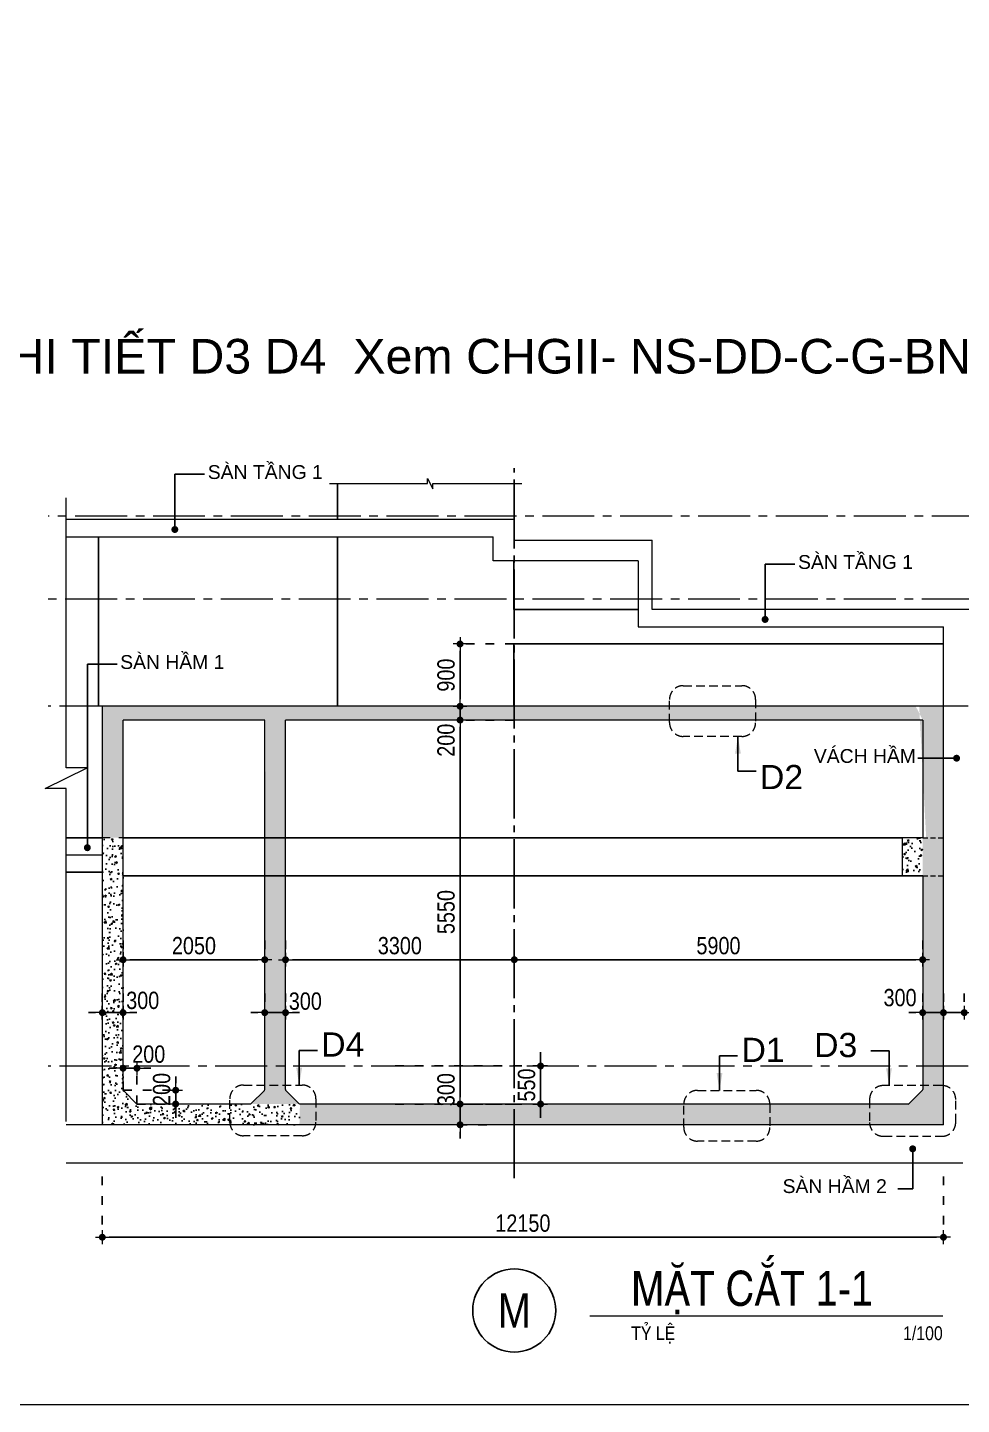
# Model space of a CAD drawing. Header units: millimetres. Extents: x -3021235 to -2791292, y 574414 to 656108.
# Drawn here: x -2904842 to -2891349, y 583608 to 603510 of the extents above; entities that cross this region are included whole.
import ezdxf
from ezdxf.enums import TextEntityAlignment as Align
from ezdxf.xclip import XClip

# ---------------------------------------------------------------- set-up
doc = ezdxf.new("R2010")
doc.units = ezdxf.units.MM
doc.header["$LTSCALE"] = 100
doc.header["$MEASUREMENT"] = 0
for name, pattern in [('A14-Chi Tiet Be Nuoc SH+PCCC$0$Grid Line 200$0$Center101', [13, 10, -1, 1, -1]), ('CENTER2', [1.125, 0.75, -0.125, 0.125, -0.125]), ('Grid level_tw b$0$Center101', [13, 10, -1, 1, -1]), ('HIDDEN', [0.375, 0.25, -0.125]), ('HIDDEN5', [2.8375, 1.25, -1.5875])]:
    doc.linetypes.add(name, pattern=pattern)
doc.layers.get('0').update_dxf_attribs({"lineweight": 9})
doc.layers.get('Defpoints').update_dxf_attribs({"color": 254, "lineweight": 0})
for name, color, linetype, lineweight in [("'S_General_Dim_1", 1, 'Continuous', 18), ('CENTER', 8, 'CENTER2', 5), ('Ghi chu ban ve', 3, 'Continuous', 20), ('S_Concrete_Cont_2 Normal', 2, 'Continuous', 13), ('S_Concrete_Hatch_252', 252, 'Continuous', 25)]:
    doc.layers.add(name, color=color, linetype=linetype, lineweight=lineweight)
for name, color, linetype in [('A14-Chi Tiet Be Nuoc SH+PCCC$0$Cement plaster - Vua xi mang', 252, 'Continuous'), ('A14-Chi Tiet Be Nuoc SH+PCCC$0$CHI TIET RAMP DOC$0$Title Line', 24, 'Continuous'), ('A14-Chi Tiet Be Nuoc SH+PCCC$0$CHI TIET RAMP DOC$0$Title Text', 1, 'Continuous'), ('A14-Chi Tiet Be Nuoc SH+PCCC$0$Grid Line 200$0$Grid Line', 251, 'A14-Chi Tiet Be Nuoc SH+PCCC$0$Grid Line 200$0$Center101'), ('A14-Chi Tiet Be Nuoc SH+PCCC$0$Level', 94, 'Continuous'), ('DBao', 102, 'Continuous'), ('DGiong', 7, 'Continuous'), ('Dim 100', 14, 'Continuous'), ('Grid level_tw b$0$Basement Grid Line', 250, 'Grid level_tw b$0$Center101'), ('KTH', 7, 'Continuous'), ('Ky hieu Truc', 1, 'Continuous')]:
    doc.layers.add(name, color=color, linetype=linetype)
doc.styles.add('A14-Chi Tiet Be Nuoc SH+PCCC$0$CHI TIET RAMP DOC$0$VNI-HelveC', font='VHELVCN_0.TTF')
doc.styles.add('A14-Chi Tiet Be Nuoc SH+PCCC$0$CHI TIET RAMP DOC$0$VNI-HelveCB', font='VHELVCB_0.TTF')
doc.styles.add('ARIAL', font='ARIALN.TTF')
doc.styles.add('CHU GHI CHU', font='arial.ttf', dxfattribs={"height": 200})
doc.styles.add('Grid Line 200$0$VNI-HelveCB', font='VHELVCB_0.TTF')
doc.dimstyles.new('RHE_100', dxfattribs={"dimscale": 100, "dimtxt": 2.5, "dimasz": 1, "dimexe": 0, "dimexo": 0, "dimgap": 0.75, "dimtad": 1, "dimdec": 0, "dimrnd": 10, "dimzin": 9, "dimdsep": 46, "dimtxsty": 'ARIAL', "dimblk1": 'DIMDOT', "dimblk2": 'DIMDOT', "dimsah": 1, "dimcen": 2, "dimdle": 3, "dimclre": 8, "dimclrt": 2, "dimadec": 0, "dimazin": 0, "dimtfac": 1, "dimtdec": 0, "dimtix": 1, "dimtmove": 2, "dimatfit": 3, "dimldrblk": 'DIMPIJL', "dimfxl": 1, "dimtvp": 1.8, "dimtolj": 1, "dimtzin": 0, "dimarcsym": 0})
pattern_1 = [(50, (44567.98, 7317.07), (236.69586, -20.708205), [24.75, -272.25]), (355, (44567.98, 7317.07), (-45.78794, 248.223404), [19.8, -217.8]), (100.4514445, (44587.7, 7315.34), (190.90792, 227.515197), [21.034263, -231.376897]), (46.1842, (44567.98, 7383.07), (352.18964, -54.621363), [37.125, -408.375]), (96.635635, (44597.33, 7378.5), (308.438442, 321.45914), [31.551413, -347.06554]), (351.184164, (44567.98, 7383.07), (308.43844, 321.45914), [29.7, -326.7]), (21, (44600.98, 7366.57), (196.979327, -132.864234), [24.75, -272.25]), (326, (44600.98, 7366.57), (80.29406, 239.299515), [19.8, -217.8]), (71.451445, (44617.4, 7355.5), (277.273384, 106.43528), [21.034263, -231.376897]), (37.5, (44567.98, 7317.07), (4.0127523, 109.8549718), [0, -215.16, 0, -221.1, 0, -218.625]), (7.5, (44567.98, 7317.07), (86.8129474, 130.155865), [0, -126.06, 0, -210.21, 0, -83.325]), (327.5, (44494.39, 7317.07), (176.161404, -7.4431077), [0, -82.5, 0, -257.4, 0, -341.55]), (317.5, (44461.39, 7317.07), (192.451436, 33.034644), [0, -107.25, 0, -170.94, 0, -242.55])]

# ---------------------------------------------------------------- blocks, each defined once
blk = doc.blocks.new('DIMDOT')
for p, q in [((1, 0), (-1, 0)), ((0, -1), (0, 1))]:
    blk.add_line(p, q)
at = {"const_width": 0.5}
blk.add_lwpolyline([(-0.25, 0, 1), (0.25, 0, 1)], format="xyb", close=True, dxfattribs=at)
blk = doc.blocks.new('*D173')
at = {"layer": "'S_General_Dim_1", "color": 8, "linetype": 'HIDDEN5', "lineweight": -2, "transparency": 16777216}
for p, q in [((-2903762, 589550), (-2903762, 589271)), ((-2903462, 589550), (-2903462, 589271))]:
    blk.add_line(p, q, dxfattribs=at)
at = {"layer": "'S_General_Dim_1", "color": 0, "lineweight": -2, "transparency": 16777216}
for p, q in [((-2903862, 589271), (-2903962, 589271)), ((-2903762, 589271), (-2903462, 589271)), ((-2903362, 589271), (-2903262, 589271))]:
    blk.add_line(p, q, dxfattribs=at)
at = {"layer": 'Defpoints', "color": 0, "transparency": 16777216}
for p in [(-2903762, 589550), (-2903462, 589550), (-2903462, 589271)]:
    blk.add_point(p, dxfattribs=at)
at = {"layer": "'S_General_Dim_1", "color": 0, "lineweight": -2, "transparency": 16777216, "xscale": 100, "yscale": 100, "zscale": 100}
blk.add_blockref('DIMDOT', (-2903762, 589271), dxfattribs=at)
at = {"layer": "'S_General_Dim_1", "color": 0, "lineweight": -2, "transparency": 16777216, "xscale": 100, "yscale": 100, "zscale": 100, "rotation": 180}
blk.add_blockref('DIMDOT', (-2903462, 589271), dxfattribs=at)
at = {"layer": "'S_General_Dim_1", "color": 2, "transparency": 16777216, "insert": (-2903178, 589447), "char_height": 250, "attachment_point": 5, "style": 'ARIAL'}
blk.add_mtext('\\A1;300', dxfattribs=at)
blk = doc.blocks.new('DIMPIJL')
at = {"linetype": 'ByBlock'}
blk.add_solid([(-2.5, 0.42), (-2.5, -0.42), (0, 0)], dxfattribs=at)
blk = doc.blocks.new('*D174')
at = {"layer": "'S_General_Dim_1", "color": 8, "linetype": 'HIDDEN5', "lineweight": -2, "transparency": 16777216}
for p, q in [((-2903762, 586903), (-2903762, 586025)), ((-2891609, 586903), (-2891609, 586025))]:
    blk.add_line(p, q, dxfattribs=at)
at = {"layer": "'S_General_Dim_1", "color": 0, "lineweight": -2, "transparency": 16777216}
blk.add_line((-2903662, 586025), (-2891709, 586025), dxfattribs=at)
at = {"layer": 'Defpoints', "color": 0, "transparency": 16777216}
for p in [(-2903762, 586903), (-2891609, 586903), (-2891609, 586025)]:
    blk.add_point(p, dxfattribs=at)
at = {"layer": "'S_General_Dim_1", "color": 0, "lineweight": -2, "transparency": 16777216, "xscale": 100, "yscale": 100, "zscale": 100, "rotation": 180}
blk.add_blockref('DIMDOT', (-2903762, 586025), dxfattribs=at)
at = {"layer": "'S_General_Dim_1", "color": 0, "lineweight": -2, "transparency": 16777216, "xscale": 100, "yscale": 100, "zscale": 100}
blk.add_blockref('DIMDOT', (-2891609, 586025), dxfattribs=at)
at = {"layer": "'S_General_Dim_1", "color": 2, "transparency": 16777216, "insert": (-2897686, 586227), "char_height": 250, "attachment_point": 5, "style": 'ARIAL'}
blk.add_mtext('\\A1;12150', dxfattribs=at)
blk = doc.blocks.new('*D179')
at = {"layer": "'S_General_Dim_1", "color": 8, "linetype": 'HIDDEN5', "lineweight": -2, "transparency": 16777216}
for p, q in [((-2891909, 589550), (-2891909, 589271)), ((-2891609, 589550), (-2891609, 589271))]:
    blk.add_line(p, q, dxfattribs=at)
at = {"layer": "'S_General_Dim_1", "color": 0, "lineweight": -2, "transparency": 16777216}
for p, q in [((-2892009, 589271), (-2892109, 589271)), ((-2891909, 589271), (-2891609, 589271)), ((-2891509, 589271), (-2891409, 589271))]:
    blk.add_line(p, q, dxfattribs=at)
at = {"layer": 'Defpoints', "color": 0, "transparency": 16777216}
for p in [(-2891909, 589550), (-2891609, 589550), (-2891609, 589271)]:
    blk.add_point(p, dxfattribs=at)
at = {"layer": "'S_General_Dim_1", "color": 0, "lineweight": -2, "transparency": 16777216, "xscale": 100, "yscale": 100, "zscale": 100}
blk.add_blockref('DIMDOT', (-2891909, 589271), dxfattribs=at)
at = {"layer": "'S_General_Dim_1", "color": 0, "lineweight": -2, "transparency": 16777216, "xscale": 100, "yscale": 100, "zscale": 100, "rotation": 180}
blk.add_blockref('DIMDOT', (-2891609, 589271), dxfattribs=at)
at = {"layer": "'S_General_Dim_1", "color": 2, "transparency": 16777216, "insert": (-2892236, 589487), "char_height": 250, "attachment_point": 5, "style": 'ARIAL'}
blk.add_mtext('\\A1;300', dxfattribs=at)
blk = doc.blocks.new('*D180')
at = {"layer": "'S_General_Dim_1", "color": 8, "linetype": 'HIDDEN5', "lineweight": -2, "transparency": 16777216}
for p, q in [((-2891609, 589550), (-2891609, 589271)), ((-2891309, 589550), (-2891309, 589271))]:
    blk.add_line(p, q, dxfattribs=at)
at = {"layer": "'S_General_Dim_1", "color": 0, "lineweight": -2, "transparency": 16777216}
for p, q in [((-2891709, 589271), (-2891809, 589271)), ((-2891609, 589271), (-2891309, 589271)), ((-2891209, 589271), (-2891109, 589271))]:
    blk.add_line(p, q, dxfattribs=at)
at = {"layer": 'Defpoints', "color": 0, "transparency": 16777216}
for p in [(-2891609, 589550), (-2891309, 589550), (-2891309, 589271)]:
    blk.add_point(p, dxfattribs=at)
at = {"layer": "'S_General_Dim_1", "color": 0, "lineweight": -2, "transparency": 16777216, "xscale": 100, "yscale": 100, "zscale": 100}
blk.add_blockref('DIMDOT', (-2891609, 589271), dxfattribs=at)
at = {"layer": "'S_General_Dim_1", "color": 0, "lineweight": -2, "transparency": 16777216, "xscale": 100, "yscale": 100, "zscale": 100, "rotation": 180}
blk.add_blockref('DIMDOT', (-2891309, 589271), dxfattribs=at)
at = {"layer": "'S_General_Dim_1", "color": 2, "transparency": 16777216, "insert": (-2890957, 589493), "char_height": 250, "attachment_point": 5, "style": 'ARIAL'}
blk.add_mtext('\\A1;300', dxfattribs=at)
blk = doc.blocks.new('*D181')
at = {"layer": "'S_General_Dim_1", "color": 0, "lineweight": -2, "transparency": 16777216}
for p, q in [((-2903562, 588468), (-2903662, 588468)), ((-2903262, 588468), (-2903462, 588468)), ((-2903162, 588468), (-2903062, 588468))]:
    blk.add_line(p, q, dxfattribs=at)
at = {"layer": "'S_General_Dim_1", "color": 8, "linetype": 'HIDDEN5', "lineweight": -2, "transparency": 16777216}
for p, q in [((-2903462, 588150), (-2903462, 588468)), ((-2903262, 587950), (-2903262, 588468))]:
    blk.add_line(p, q, dxfattribs=at)
at = {"layer": 'Defpoints', "color": 0, "transparency": 16777216}
for p in [(-2903462, 588468), (-2903462, 588150), (-2903262, 587950)]:
    blk.add_point(p, dxfattribs=at)
at = {"layer": "'S_General_Dim_1", "color": 0, "lineweight": -2, "transparency": 16777216, "xscale": 100, "yscale": 100, "zscale": 100}
blk.add_blockref('DIMDOT', (-2903462, 588468), dxfattribs=at)
at = {"layer": "'S_General_Dim_1", "color": 0, "lineweight": -2, "transparency": 16777216, "xscale": 100, "yscale": 100, "zscale": 100, "rotation": 180}
blk.add_blockref('DIMDOT', (-2903262, 588468), dxfattribs=at)
at = {"layer": "'S_General_Dim_1", "color": 2, "transparency": 16777216, "insert": (-2903091, 588670), "char_height": 250, "attachment_point": 5, "style": 'ARIAL'}
blk.add_mtext('\\A1;200', dxfattribs=at)
blk = doc.blocks.new('*D182')
at = {"layer": "'S_General_Dim_1", "color": 8, "linetype": 'HIDDEN5', "lineweight": -2, "transparency": 16777216}
for p, q in [((-2903462, 590314), (-2903462, 590036)), ((-2901415, 590314), (-2901415, 590036))]:
    blk.add_line(p, q, dxfattribs=at)
at = {"layer": "'S_General_Dim_1", "color": 0, "lineweight": -2, "transparency": 16777216}
blk.add_line((-2903362, 590036), (-2901515, 590036), dxfattribs=at)
at = {"layer": 'Defpoints', "color": 0, "transparency": 16777216}
for p in [(-2903462, 590314), (-2901415, 590314), (-2901415, 590036)]:
    blk.add_point(p, dxfattribs=at)
at = {"layer": "'S_General_Dim_1", "color": 0, "lineweight": -2, "transparency": 16777216, "xscale": 100, "yscale": 100, "zscale": 100, "rotation": 180}
blk.add_blockref('DIMDOT', (-2903462, 590036), dxfattribs=at)
at = {"layer": "'S_General_Dim_1", "color": 0, "lineweight": -2, "transparency": 16777216, "xscale": 100, "yscale": 100, "zscale": 100}
blk.add_blockref('DIMDOT', (-2901415, 590036), dxfattribs=at)
at = {"layer": "'S_General_Dim_1", "color": 2, "transparency": 16777216, "insert": (-2902438, 590238), "char_height": 250, "attachment_point": 5, "style": 'ARIAL'}
blk.add_mtext('\\A1;2050', dxfattribs=at)
blk = doc.blocks.new('*D183')
at = {"layer": "'S_General_Dim_1", "color": 8, "linetype": 'HIDDEN5', "lineweight": -2, "transparency": 16777216}
for p, q in [((-2897810, 590314), (-2897810, 590036)), ((-2891909, 590314), (-2891909, 590036))]:
    blk.add_line(p, q, dxfattribs=at)
at = {"layer": "'S_General_Dim_1", "color": 0, "lineweight": -2, "transparency": 16777216}
blk.add_line((-2897710, 590036), (-2892009, 590036), dxfattribs=at)
at = {"layer": 'Defpoints', "color": 0, "transparency": 16777216}
for p in [(-2897810, 590314), (-2891909, 590314), (-2891909, 590036)]:
    blk.add_point(p, dxfattribs=at)
at = {"layer": "'S_General_Dim_1", "color": 0, "lineweight": -2, "transparency": 16777216, "xscale": 100, "yscale": 100, "zscale": 100, "rotation": 180}
blk.add_blockref('DIMDOT', (-2897810, 590036), dxfattribs=at)
at = {"layer": "'S_General_Dim_1", "color": 0, "lineweight": -2, "transparency": 16777216, "xscale": 100, "yscale": 100, "zscale": 100}
blk.add_blockref('DIMDOT', (-2891909, 590036), dxfattribs=at)
at = {"layer": "'S_General_Dim_1", "color": 2, "transparency": 16777216, "insert": (-2894860, 590238), "char_height": 250, "attachment_point": 5, "style": 'ARIAL'}
blk.add_mtext('\\A1;5900', dxfattribs=at)
blk = doc.blocks.new('*D184')
at = {"layer": "'S_General_Dim_1", "color": 0, "lineweight": -2, "transparency": 16777216}
for p, q in [((-2902702, 588250), (-2902702, 588350)), ((-2902702, 588150), (-2902702, 587950)), ((-2902702, 587850), (-2902702, 587750))]:
    blk.add_line(p, q, dxfattribs=at)
at = {"layer": "'S_General_Dim_1", "color": 8, "linetype": 'HIDDEN5', "lineweight": -2, "transparency": 16777216}
for p, q in [((-2903462, 588150), (-2902702, 588150)), ((-2903262, 587950), (-2902702, 587950))]:
    blk.add_line(p, q, dxfattribs=at)
at = {"layer": 'Defpoints', "color": 0, "transparency": 16777216}
for p in [(-2903462, 588150), (-2903262, 587950), (-2902702, 587950)]:
    blk.add_point(p, dxfattribs=at)
at = {"layer": "'S_General_Dim_1", "color": 0, "lineweight": -2, "transparency": 16777216, "xscale": 100, "yscale": 100, "zscale": 100}
for p, rotation in [((-2902702, 588150), 270), ((-2902702, 587950), 90)]:
    blk.add_blockref('DIMDOT', p, dxfattribs=dict(at, rotation=rotation))
at = {"layer": "'S_General_Dim_1", "color": 2, "transparency": 16777216, "insert": (-2902904, 588161), "char_height": 250, "attachment_point": 5, "rotation": 90, "style": 'ARIAL'}
blk.add_mtext('\\A1;200', dxfattribs=at)
blk = doc.blocks.new('*D186')
at = {"layer": "'S_General_Dim_1", "color": 0, "lineweight": -2, "transparency": 16777216}
for p, q in [((-2898593, 593800), (-2898593, 593900)), ((-2898593, 593700), (-2898593, 593500)), ((-2898593, 593400), (-2898593, 593300))]:
    blk.add_line(p, q, dxfattribs=at)
at = {"layer": "'S_General_Dim_1", "color": 8, "linetype": 'HIDDEN5', "lineweight": -2, "transparency": 16777216}
for p, q in [((-2898580, 593700), (-2898593, 593700)), ((-2898580, 593500), (-2898593, 593500))]:
    blk.add_line(p, q, dxfattribs=at)
at = {"layer": 'Defpoints', "color": 0, "transparency": 16777216}
for p in [(-2898580, 593700), (-2898593, 593500), (-2898580, 593500)]:
    blk.add_point(p, dxfattribs=at)
at = {"layer": "'S_General_Dim_1", "color": 0, "lineweight": -2, "transparency": 16777216, "xscale": 100, "yscale": 100, "zscale": 100}
for p, rotation in [((-2898593, 593700), 270), ((-2898593, 593500), 90)]:
    blk.add_blockref('DIMDOT', p, dxfattribs=dict(at, rotation=rotation))
at = {"layer": "'S_General_Dim_1", "color": 2, "transparency": 16777216, "insert": (-2898795, 593209), "char_height": 250, "attachment_point": 5, "rotation": 90, "style": 'ARIAL'}
blk.add_mtext('\\A1;200', dxfattribs=at)
blk = doc.blocks.new('*D187')
at = {"layer": "'S_General_Dim_1", "color": 8, "linetype": 'HIDDEN5', "lineweight": -2, "transparency": 16777216}
for p, q in [((-2897815, 593500), (-2898593, 593500)), ((-2897815, 587950), (-2898593, 587950))]:
    blk.add_line(p, q, dxfattribs=at)
at = {"layer": "'S_General_Dim_1", "color": 0, "lineweight": -2, "transparency": 16777216}
blk.add_line((-2898593, 593400), (-2898593, 588050), dxfattribs=at)
at = {"layer": 'Defpoints', "color": 0, "transparency": 16777216}
for p in [(-2897815, 593500), (-2898593, 587950), (-2897815, 587950)]:
    blk.add_point(p, dxfattribs=at)
at = {"layer": "'S_General_Dim_1", "color": 0, "lineweight": -2, "transparency": 16777216, "xscale": 100, "yscale": 100, "zscale": 100}
for p, rotation in [((-2898593, 593500), 90), ((-2898593, 587950), 270)]:
    blk.add_blockref('DIMDOT', p, dxfattribs=dict(at, rotation=rotation))
at = {"layer": "'S_General_Dim_1", "color": 2, "transparency": 16777216, "insert": (-2898795, 590725), "char_height": 250, "attachment_point": 5, "rotation": 90, "style": 'ARIAL'}
blk.add_mtext('\\A1;5550', dxfattribs=at)
blk = doc.blocks.new('*D188')
at = {"layer": "'S_General_Dim_1", "color": 0, "lineweight": -2, "transparency": 16777216}
for p, q in [((-2898593, 588050), (-2898593, 588150)), ((-2898593, 587950), (-2898593, 587650)), ((-2898593, 587550), (-2898593, 587450))]:
    blk.add_line(p, q, dxfattribs=at)
at = {"layer": "'S_General_Dim_1", "color": 8, "linetype": 'HIDDEN5', "lineweight": -2, "transparency": 16777216}
for p, q in [((-2898265, 587950), (-2898593, 587950)), ((-2898206, 587650), (-2898593, 587650))]:
    blk.add_line(p, q, dxfattribs=at)
at = {"layer": 'Defpoints', "color": 0, "transparency": 16777216}
for p in [(-2898265, 587950), (-2898593, 587650), (-2898206, 587650)]:
    blk.add_point(p, dxfattribs=at)
at = {"layer": "'S_General_Dim_1", "color": 0, "lineweight": -2, "transparency": 16777216, "xscale": 100, "yscale": 100, "zscale": 100}
for p, rotation in [((-2898593, 587950), 270), ((-2898593, 587650), 90)]:
    blk.add_blockref('DIMDOT', p, dxfattribs=dict(at, rotation=rotation))
at = {"layer": "'S_General_Dim_1", "color": 2, "transparency": 16777216, "insert": (-2898795, 588158), "char_height": 250, "attachment_point": 5, "rotation": 90, "style": 'ARIAL'}
blk.add_mtext('\\A1;300', dxfattribs=at)
blk = doc.blocks.new('*D223')
at = {"layer": "'S_General_Dim_1", "color": 8, "linetype": 'HIDDEN5', "lineweight": -2, "transparency": 16777216}
for p, q in [((-2897815, 594600), (-2898593, 594600)), ((-2898580, 593700), (-2898593, 593700))]:
    blk.add_line(p, q, dxfattribs=at)
at = {"layer": "'S_General_Dim_1", "color": 0, "lineweight": -2, "transparency": 16777216}
blk.add_line((-2898593, 593800), (-2898593, 594500), dxfattribs=at)
at = {"layer": 'Defpoints', "color": 0, "transparency": 16777216}
for p in [(-2898593, 594600), (-2897815, 594600), (-2898580, 593700)]:
    blk.add_point(p, dxfattribs=at)
at = {"layer": "'S_General_Dim_1", "color": 0, "lineweight": -2, "transparency": 16777216, "xscale": 100, "yscale": 100, "zscale": 100}
for p, rotation in [((-2898593, 594600), 90), ((-2898593, 593700), 270)]:
    blk.add_blockref('DIMDOT', p, dxfattribs=dict(at, rotation=rotation))
at = {"layer": "'S_General_Dim_1", "color": 2, "transparency": 16777216, "insert": (-2898795, 594150), "char_height": 250, "attachment_point": 5, "rotation": 90, "style": 'ARIAL'}
blk.add_mtext('\\A1;900', dxfattribs=at)
blk = doc.blocks.new('*U128')
at = {"layer": 'A14-Chi Tiet Be Nuoc SH+PCCC$0$CHI TIET RAMP DOC$0$Title Line', "linetype": 'ByBlock', "lineweight": -2}
blk.add_line((6, 0), (57, 0), dxfattribs=at)
at = {"layer": 'A14-Chi Tiet Be Nuoc SH+PCCC$0$CHI TIET RAMP DOC$0$Title Text', "linetype": 'ByBlock', "lineweight": -2, "style": 'A14-Chi Tiet Be Nuoc SH+PCCC$0$CHI TIET RAMP DOC$0$VNI-HelveC'}
blk.add_text('TYÛ LEÄ', height=2, dxfattribs=at).set_placement((12, -1.5), align=Align.TOP_LEFT)
at = {"layer": 'A14-Chi Tiet Be Nuoc SH+PCCC$0$CHI TIET RAMP DOC$0$Title Text', "linetype": 'ByBlock', "lineweight": -2, "style": 'A14-Chi Tiet Be Nuoc SH+PCCC$0$CHI TIET RAMP DOC$0$VNI-HelveCB'}
blk.add_attdef('NAME', (12, 1.5), '', height=5, dxfattribs=at)
at = {"layer": 'A14-Chi Tiet Be Nuoc SH+PCCC$0$CHI TIET RAMP DOC$0$Title Text', "linetype": 'ByBlock', "lineweight": -2, "style": 'A14-Chi Tiet Be Nuoc SH+PCCC$0$CHI TIET RAMP DOC$0$VNI-HelveC'}
blk.add_attdef('SCALE', text='', height=2, dxfattribs=at).set_placement((57, -1.5), align=Align.TOP_RIGHT)
blk = doc.blocks.new('*D391')
at = {"layer": "'S_General_Dim_1", "color": 8, "linetype": 'HIDDEN5', "lineweight": -2, "transparency": 16777216}
for p, q in [((-2901415, 589550), (-2901415, 589271)), ((-2901115, 589550), (-2901115, 589271))]:
    blk.add_line(p, q, dxfattribs=at)
at = {"layer": "'S_General_Dim_1", "color": 0, "lineweight": -2, "transparency": 16777216}
for p, q in [((-2901515, 589271), (-2901615, 589271)), ((-2901115, 589271), (-2901415, 589271)), ((-2901015, 589271), (-2900915, 589271))]:
    blk.add_line(p, q, dxfattribs=at)
at = {"layer": 'Defpoints', "color": 0, "transparency": 16777216}
for p in [(-2901415, 589550), (-2901115, 589550), (-2901415, 589271)]:
    blk.add_point(p, dxfattribs=at)
at = {"layer": "'S_General_Dim_1", "color": 0, "lineweight": -2, "transparency": 16777216, "xscale": 100, "yscale": 100, "zscale": 100}
blk.add_blockref('DIMDOT', (-2901415, 589271), dxfattribs=at)
at = {"layer": "'S_General_Dim_1", "color": 0, "lineweight": -2, "transparency": 16777216, "xscale": 100, "yscale": 100, "zscale": 100, "rotation": 180}
blk.add_blockref('DIMDOT', (-2901115, 589271), dxfattribs=at)
at = {"layer": "'S_General_Dim_1", "color": 2, "transparency": 16777216, "insert": (-2900829, 589436), "char_height": 250, "attachment_point": 5, "style": 'ARIAL'}
blk.add_mtext('\\A1;300', dxfattribs=at)
blk = doc.blocks.new('*D392')
at = {"layer": "'S_General_Dim_1", "color": 8, "linetype": 'HIDDEN5', "lineweight": -2, "transparency": 16777216}
for p, q in [((-2901115, 590314), (-2901115, 590036)), ((-2897810, 590314), (-2897810, 590036))]:
    blk.add_line(p, q, dxfattribs=at)
at = {"layer": "'S_General_Dim_1", "color": 0, "lineweight": -2, "transparency": 16777216}
blk.add_line((-2897910, 590036), (-2901015, 590036), dxfattribs=at)
at = {"layer": 'Defpoints', "color": 0, "transparency": 16777216}
for p in [(-2901115, 590314), (-2897810, 590314), (-2901115, 590036)]:
    blk.add_point(p, dxfattribs=at)
at = {"layer": "'S_General_Dim_1", "color": 0, "lineweight": -2, "transparency": 16777216, "xscale": 100, "yscale": 100, "zscale": 100, "rotation": 180}
blk.add_blockref('DIMDOT', (-2901115, 590036), dxfattribs=at)
at = {"layer": "'S_General_Dim_1", "color": 0, "lineweight": -2, "transparency": 16777216, "xscale": 100, "yscale": 100, "zscale": 100}
blk.add_blockref('DIMDOT', (-2897810, 590036), dxfattribs=at)
at = {"layer": "'S_General_Dim_1", "color": 2, "transparency": 16777216, "insert": (-2899463, 590238), "char_height": 250, "attachment_point": 5, "style": 'ARIAL'}
blk.add_mtext('\\A1;3300', dxfattribs=at)
blk = doc.blocks.new('Grid level_tw b')
at = {"layer": 'Grid level_tw b$0$Basement Grid Line'}
blk.add_line((-48487.3, -6750), (127204.6, -6750), dxfattribs=at)
blk = doc.blocks.new('BeXLNTSec1')
at = {"layer": 'Dim 100'}
ref = blk.add_blockref('Grid level_tw b', (-5633.1, 6750), dxfattribs=dict(at, xscale=-1))
XClip(ref).set_block_clipping_path([(-49800.0970883614, -7788.799327363), (7299.0263748936, 1728.3155703177)])
blk = doc.blocks.new('*D1116')
at = {"layer": 'Defpoints', "color": 0, "transparency": 16777216}
for p in [(-2899530, 588500), (-2897430, 588500), (-2899530, 587950)]:
    blk.add_point(p, dxfattribs=at)
at = {"layer": 'KTH', "color": 0, "lineweight": -2, "transparency": 16777216}
for p, q in [((-2897430, 588600), (-2897430, 588700)), ((-2897430, 587950), (-2897430, 588500)), ((-2897430, 587850), (-2897430, 587750))]:
    blk.add_line(p, q, dxfattribs=at)
at = {"layer": 'KTH', "color": 8, "linetype": 'HIDDEN5', "lineweight": -2, "transparency": 16777216}
for p, q in [((-2899530, 588500), (-2897430, 588500)), ((-2899530, 587950), (-2897430, 587950))]:
    blk.add_line(p, q, dxfattribs=at)
at = {"layer": 'KTH', "color": 0, "lineweight": -2, "transparency": 16777216, "xscale": 100, "yscale": 100, "zscale": 100}
for p, rotation in [((-2897430, 588500), 270), ((-2897430, 587950), 90)]:
    blk.add_blockref('DIMDOT', p, dxfattribs=dict(at, rotation=rotation))
at = {"layer": 'KTH', "color": 2, "transparency": 16777216, "insert": (-2897632, 588225), "char_height": 250, "attachment_point": 5, "rotation": 90, "style": 'ARIAL'}
blk.add_mtext('\\A1;550', dxfattribs=at)

msp = doc.modelspace()

# ---------------------------------------------------------------- hatches: boundary and pattern name
at = {"layer": 'S_Concrete_Hatch_252'}
h = msp.add_hatch(dxfattribs=at)
h.set_pattern_fill('AR-CONC', color=256, scale=33)
h.set_pattern_definition(pattern_1)
h.paths.add_polyline_path([(-2891609.4, 591799.8), (-2891909.4, 591799.8), (-2891915.3, 588143.9), (-2892103.5, 587955.6), (-2900906.7, 587949.8), (-2900913.8, 587649.8), (-2891609.4, 587649.8)])
h.paths.add_polyline_path([(-2897815, 593699.8), (-2903760.2, 593699.8), (-2903760.2, 591799.8), (-2903460.2, 591799.8), (-2903460.2, 593499.8), (-2897815, 593499.8)])
h.paths.add_polyline_path([(-2891909.4, 593499.8), (-2892010.2, 593699.8), (-2897815, 593699.8), (-2897815, 593499.8)])
h.paths.add_polyline_path([(-2891609.4, 593699.8), (-2891959.8, 593699.8), (-2891859, 591799.8), (-2891609.4, 591799.8)])
h = msp.add_hatch(dxfattribs=at)
h.set_pattern_fill('AR-CONC', color=256, scale=33)
h.set_pattern_definition([(50, (40062.36, 858.84), (236.69586, -20.708205), [24.75, -272.25]), (355, (40062.36, 858.84), (-45.78794, 248.223404), [19.8, -217.8]), (100.4514445, (40082.1, 857.1), (190.90792, 227.515197), [21.034263, -231.376897]), (46.1842, (40062.36, 924.84), (352.18964, -54.621363), [37.125, -408.375]), (96.635635, (40091.7, 920.3), (308.438442, 321.45914), [31.551413, -347.06554]), (351.184164, (40062.36, 924.84), (308.43844, 321.45914), [29.7, -326.7]), (21, (40095.36, 908.34), (196.979327, -132.864234), [24.75, -272.25]), (326, (40095.36, 908.34), (80.29406, 239.299515), [19.8, -217.8]), (71.451445, (40111.78, 897.26), (277.273384, 106.43528), [21.034263, -231.376897]), (37.5, (40062.364, 858.835), (4.0127523, 109.8549718), [0, -215.16, 0, -221.1, 0, -218.625]), (7.5, (40062.36, 858.84), (86.8129474, 130.155865), [0, -126.06, 0, -210.21, 0, -83.325]), (327.5, (39988.77, 858.835), (176.161404, -7.4431077), [0, -82.5, 0, -257.4, 0, -341.55]), (317.5, (39955.77, 858.84), (192.451436, 33.034644), [0, -107.25, 0, -170.94, 0, -242.55])])
h.paths.add_polyline_path([(-2901115, 593499.8), (-2901402.5, 593499.8), (-2901415, 588158.1), (-2901602.5, 587949.8), (-2900915, 587949.8), (-2901115, 588158.1)])
h = msp.add_hatch(dxfattribs=at)
h.set_pattern_fill('AR-CONC', color=256, scale=33)
h.set_pattern_definition(pattern_1)
h.paths.add_polyline_path([(-2903460.2, 591799.8), (-2903760.2, 591799.8), (-2903760.2, 591549.8), (-2903761.8, 587649.8), (-2900902.2, 587649.8), (-2900906.7, 587949.8), (-2903260.2, 587949.8), (-2903461.8, 588149.8)])
h = msp.add_hatch(dxfattribs=at)
h.set_pattern_fill('AR-CONC', color=256, scale=33)
h.set_pattern_definition([(50, (98301.68, -39088.04), (236.69586, -20.708205), [24.75, -272.25]), (355, (98301.68, -39088.04), (-45.78794, 248.223404), [19.8, -217.8]), (100.4514445, (98321.4, -39089.77), (190.90792, 227.515197), [21.034263, -231.376897]), (46.1842, (98301.68, -39022.04), (352.18964, -54.621363), [37.125, -408.375]), (96.635635, (98331.03, -39026.6), (308.438442, 321.45914), [31.551413, -347.06554]), (351.184164, (98301.68, -39022.04), (308.43844, 321.45914), [29.7, -326.7]), (21, (98334.68, -39038.54), (196.979327, -132.864234), [24.75, -272.25]), (326, (98334.68, -39038.54), (80.29406, 239.299515), [19.8, -217.8]), (71.451445, (98351.1, -39049.61), (277.273384, 106.43528), [21.034263, -231.376897]), (37.5, (98301.68, -39088.04), (4.0127523, 109.8549718), [0, -215.16, 0, -221.1, 0, -218.625]), (7.5, (98301.68, -39088.04), (86.8129474, 130.155865), [0, -126.06, 0, -210.21, 0, -83.325]), (327.5, (98228.09, -39088.04), (176.161404, -7.4431077), [0, -82.5, 0, -257.4, 0, -341.55]), (317.5, (98195.09, -39088.04), (192.451436, 33.034644), [0, -107.25, 0, -170.94, 0, -242.55])])
h.paths.add_polyline_path([(-2891909.4, 591799.8), (-2892206.4, 591799.8), (-2892206.4, 591299.8), (-2891909.4, 591299.8)])

# ---------------------------------------------------------------- linework, layer by layer
at = {"layer": "'S_General_Dim_1"}
for points in [[(-2900479.5, 596917.3), (-2899062.7, 596917.3), (-2899062.7, 596992.3), (-2898987.7, 596842.3), (-2898987.7, 596917.3), (-2897699.6, 596917.3)], [(-2904285.2, 587696.1), (-2904285.2, 592509.8), (-2904587.4, 592509.8), (-2903983.1, 592811.9), (-2904285.2, 592811.9), (-2904285.2, 596714.7)]]:
    msp.add_lwpolyline(points, dxfattribs=at)
at = {"layer": 'A14-Chi Tiet Be Nuoc SH+PCCC$0$Cement plaster - Vua xi mang', "ltscale": 10}
for p, q in [((-2900365, 596399.8), (-2900365, 596917.3)), ((-2903816.6, 593699.8), (-2903816.6, 596149.8)), ((-2900365, 593699.8), (-2900365, 596149.8)), ((-2897815, 595799.8), (-2897815, 595099.8)), ((-2896017.9, 595099.8), (-2897815, 595099.8)), ((-2891609.4, 594599.8), (-2897815, 594599.8)), ((-2897815, 594599.8), (-2897815, 593699.8))]:
    msp.add_line(p, q, dxfattribs=at)
at = {"layer": 'A14-Chi Tiet Be Nuoc SH+PCCC$0$Grid Line 200$0$Grid Line'}
msp.add_line((-2897810.2, 586878), (-2897810.2, 597143.7), dxfattribs=at)
at = {"layer": 'CENTER', "ltscale": 10}
for p, q in [((-2891029.2, 596449.8), (-2904546.2, 596449.8)), ((-2891173.8, 595249.8), (-2904546.2, 595249.8)), ((-2891254.1, 593699.8), (-2904546.2, 593699.8)), ((-2896896.9, 591799.8), (-2904285.2, 591799.8)), ((-2891254.1, 588499.8), (-2904546.2, 588499.8))]:
    msp.add_line(p, q, dxfattribs=at)
at = {"layer": 'DBao'}
for p, q in [((-2892206.4, 591799.8), (-2903461.8, 591799.8)), ((-2891909.4, 591249.8), (-2903461.8, 591249.8))]:
    msp.add_line(p, q, dxfattribs=at)
at = {"layer": 'Defpoints'}
msp.add_lwpolyline([(-2954034.9, 583607.5), (-2886834.9, 583607.5), (-2886834.9, 639807.5), (-2954034.9, 639807.5)], close=True, dxfattribs=at)
at = {"layer": 'Ghi chu ban ve', "linetype": 'HIDDEN', "ltscale": 5}
for points in [[(-2895367.6, 593997.3), (-2894522.5, 593997.3, -0.4142136), (-2894322.5, 593797.3), (-2894322.5, 593463.7, -0.4142136), (-2894522.5, 593263.7), (-2895367.6, 593263.7, -0.4142136), (-2895567.6, 593463.7), (-2895567.6, 593797.3, -0.4142136)], [(-2901720.5, 588225.1), (-2900875.4, 588225.1, -0.4142136), (-2900675.4, 588025.1), (-2900675.4, 587691.6, -0.4142136), (-2900875.4, 587491.6), (-2901720.5, 587491.6, -0.4142136), (-2901920.5, 587691.6), (-2901920.5, 588025.1, -0.4142136)], [(-2895161.9, 588147.3), (-2894316.8, 588147.3, -0.4142136), (-2894116.8, 587947.3), (-2894116.8, 587613.7, -0.4142136), (-2894316.8, 587413.7), (-2895161.9, 587413.7, -0.4142136), (-2895361.9, 587613.7), (-2895361.9, 587947.3, -0.4142136)], [(-2891631.7, 588217.4), (-2892476.8, 588217.4, 0.4142136), (-2892676.8, 588017.4), (-2892676.8, 587683.9, 0.4142136), (-2892476.8, 587483.9), (-2891631.7, 587483.9, 0.4142136), (-2891431.7, 587683.9), (-2891431.7, 588017.4, 0.4142136)]]:
    msp.add_lwpolyline(points, format="xyb", close=True, dxfattribs=at)
at = {"layer": 'Ky hieu Truc', "lineweight": -2}
msp.add_circle((-2897810.2, 584965.8), 600, dxfattribs=at)
at = {"layer": 'S_Concrete_Cont_2 Normal'}
for p, q in [((-2897815, 596399.8), (-2904285.2, 596399.8)), ((-2897815, 596399.8), (-2897815, 596099.8)), ((-2904285.2, 596149.8), (-2898115, 596149.8)), ((-2898115, 595799.8), (-2898115, 596149.8)), ((-2897815, 596099.8), (-2895817.9, 596099.8)), ((-2895817.9, 595099.8), (-2895817.9, 596099.8)), ((-2897815, 595799.8), (-2898115, 595799.8)), ((-2896017.9, 595799.8), (-2897815, 595799.8)), ((-2896017.9, 595799.8), (-2896017.9, 594849.8)), ((-2890925.3, 595099.8), (-2895817.9, 595099.8)), ((-2896017.9, 594849.8), (-2891609.4, 594849.8)), ((-2891609.4, 587649.8), (-2891609.4, 594849.8)), ((-2903761.8, 593699.8), (-2903761.8, 591799.8)), ((-2891609.4, 593699.8), (-2903761.8, 593699.8)), ((-2903461.8, 588158.1), (-2903461.8, 593499.8)), ((-2901415, 593499.8), (-2903461.8, 593499.8)), ((-2901415, 588158.1), (-2901415, 593499.8)), ((-2891909.4, 593499.8), (-2901115, 593499.8)), ((-2901115, 588158.1), (-2901115, 593499.8)), ((-2891909.4, 593499.8), (-2891909.4, 591799.8)), ((-2904285.2, 591799.8), (-2903761.8, 591799.8)), ((-2903761.8, 591799.8), (-2903761.8, 587649.8)), ((-2904285.2, 591549.8), (-2903761.8, 591549.8)), ((-2891909.4, 591249.8), (-2891909.4, 588158.1)), ((-2903261.8, 587949.8), (-2903455.9, 588143.9)), ((-2901609.2, 587955.6), (-2901420.9, 588143.9)), ((-2900920.9, 587955.6), (-2901109.2, 588143.9)), ((-2891915.3, 588143.9), (-2892103.5, 587955.6)), ((-2901623.3, 587949.8), (-2903261.8, 587949.8)), ((-2892117.7, 587949.8), (-2900906.7, 587949.8)), ((-2903761.8, 587649.8), (-2904285.2, 587649.8)), ((-2891609.4, 587649.8), (-2903761.8, 587649.8)), ((-2904285.2, 587099.8), (-2891329.4, 587099.8))]:
    msp.add_line(p, q, dxfattribs=at)
at = {"layer": 'S_Concrete_Cont_2 Normal', "color": 1, "linetype": 'HIDDEN', "ltscale": 3}
for p, q in [((-2891909.4, 591799.8), (-2891609.4, 591799.8)), ((-2891909.4, 591249.8), (-2891609.4, 591249.8))]:
    msp.add_line(p, q, dxfattribs=at)
at = {"layer": 'S_Concrete_Cont_2 Normal'}
msp.add_lwpolyline([(-2891909.4, 591799.8), (-2892206.4, 591799.8), (-2892206.4, 591249.8), (-2891906.4, 591249.8)], dxfattribs=at)
for centre, start, end in [((-2903441.8, 588158.1), 180, 225), ((-2901435, 588158.1), 315, 0), ((-2901095, 588158.1), 180, 225), ((-2891929.4, 588158.1), 315, 0), ((-2901623.3, 587969.8), 270, 315), ((-2900906.7, 587969.8), 225, 270), ((-2892117.7, 587969.8), 270, 315)]:
    msp.add_arc(centre, 20, start, end, dxfattribs=at)
at = {"layer": 'S_Concrete_Hatch_252'}
msp.add_line((-2903761.8, 591299.8), (-2904285.2, 591299.8), dxfattribs=at)

# ---------------------------------------------------------------- block references
at = {"xscale": 100, "yscale": 100, "zscale": 100}
msp.add_blockref('*U128', (-2897319.6, 584887.1), dxfattribs=at).add_auto_attribs({'NAME': 'MAËT CAÉT 1-1', 'SCALE': '1/100'})
at = {"layer": 'Ky hieu Truc'}
msp.add_blockref('BeXLNTSec1', (-2835459, 602192.7), dxfattribs=at)

# ---------------------------------------------------------------- texts
at = {"layer": 'A14-Chi Tiet Be Nuoc SH+PCCC$0$Level', "style": 'CHU GHI CHU'}
for s, height, p in [('CHI TIẾT D3 D4  Xem CHGII- NS-DD-C-G-BN-01', 500, (-2905607.8, 598509.4)), ('SÀN TẦNG 1', 200, (-2902238.2, 596985)), ('SÀN TẦNG 1', 200, (-2893710, 595685)), ('SÀN HẦM 1', 200, (-2903503.6, 594238.7)), ('VÁCH HẦM', 200, (-2893481.4, 592881.2)), ('D2', 350, (-2894261.3, 592501.5)), ('D4', 350, (-2900600.1, 588635.9)), ('D3', 350, (-2893478.4, 588628.2)), ('D1', 350, (-2894527.4, 588558.1)), ('SÀN HẦM 2', 200, (-2893933.1, 586663.3))]:
    msp.add_text(s, height=height, dxfattribs=at).set_placement(p)
at = {"layer": 'Ky hieu Truc', "color": 3, "style": 'Grid Line 200$0$VNI-HelveCB'}
msp.add_text('M', height=500, dxfattribs=at).set_placement((-2897810.2, 584965.8), align=Align.MIDDLE)

# ---------------------------------------------------------------- dimensions: what is measured, and where the dimension line sits
at = {"layer": "'S_General_Dim_1"}
for base, p1, p2, picture, middle in [((-2898592.9, 594599.8), (-2898579.8, 593699.8), (-2897815, 594599.8), '*D223', (-2898795.5, 594149.8)), ((-2898592.9, 587949.8), (-2897815, 593499.8), (-2897815, 587949.8), '*D187', (-2898795.5, 590724.8))]:
    dim = msp.add_linear_dim(base=base, p1=p1, p2=p2, angle=90, dimstyle='RHE_100', dxfattribs=at)
    dim.commit()
    dim.dimension.update_dxf_attribs({"geometry": picture, "text_midpoint": middle})
for base, p1, p2, picture, middle in [((-2898592.9, 593499.8), (-2898579.8, 593699.8), (-2898579.8, 593499.8), '*D186', (-2898795, 593209.4)), ((-2902702.1, 587949.8), (-2903461.8, 588149.8), (-2903261.8, 587949.8), '*D184', (-2902904.2, 588160.7)), ((-2898592.9, 587649.8), (-2898264.7, 587949.8), (-2898205.8, 587649.8), '*D188', (-2898795, 588157.8))]:
    dim = msp.add_linear_dim(base=base, p1=p1, p2=p2, angle=90, dimstyle='RHE_100', dxfattribs=at)
    dim.commit()
    dim.dimension.update_dxf_attribs({"geometry": picture, "text_midpoint": middle, "dimtype": 160})
for base, p1, p2, picture, middle in [((-2901415, 590035.8), (-2903461.8, 590313.9), (-2901415, 590313.9), '*D182', (-2902438.4, 590238.4)), ((-2891909.4, 590035.8), (-2897810.2, 590313.9), (-2891909.4, 590313.9), '*D183', (-2894859.8, 590238.4)), ((-2891609.4, 586024.7), (-2903761.8, 586902.8), (-2891609.4, 586902.8), '*D174', (-2897685.6, 586227.3))]:
    dim = msp.add_linear_dim(base=base, p1=p1, p2=p2, dimstyle='RHE_100', dxfattribs=at)
    dim.commit()
    dim.dimension.update_dxf_attribs({"geometry": picture, "text_midpoint": middle})
dim = msp.add_linear_dim(base=(-2901115, 590035.8), p1=(-2897810.2, 590313.9), p2=(-2901115, 590313.9), dimstyle='RHE_100', override={"dimrnd": 10}, dxfattribs=at)
dim.commit()
dim.dimension.update_dxf_attribs({"geometry": '*D392', "text_midpoint": (-2899462.6, 590238.4)})
for base, p1, p2, picture, middle in [((-2903461.8, 589271.4), (-2903761.8, 589549.5), (-2903461.8, 589549.5), '*D173', (-2903177.7, 589447.3)), ((-2901415, 589271.4), (-2901115, 589549.5), (-2901415, 589549.5), '*D391', (-2900828.6, 589436.3)), ((-2891609.4, 589271.4), (-2891909.4, 589549.5), (-2891609.4, 589549.5), '*D179', (-2892236.4, 589487.2)), ((-2891309.4, 589271.4), (-2891609.4, 589549.5), (-2891309.4, 589549.5), '*D180', (-2890957.4, 589492.7)), ((-2903461.8, 588468.2), (-2903261.8, 587949.8), (-2903461.8, 588149.8), '*D181', (-2903091, 588670.3))]:
    dim = msp.add_linear_dim(base=base, p1=p1, p2=p2, dimstyle='RHE_100', dxfattribs=at)
    dim.commit()
    dim.dimension.update_dxf_attribs({"geometry": picture, "text_midpoint": middle, "dimtype": 160})
at = {"layer": 'KTH'}
dim = msp.add_linear_dim(base=(-2897429.7, 588499.8), p1=(-2899529.7, 587949.8), p2=(-2899529.7, 588499.8), angle=90, dimstyle='RHE_100', override={"dimfxl": 3.5, "dimarcsym": 1}, dxfattribs=at)
dim.commit()
dim.dimension.update_dxf_attribs({"geometry": '*D1116', "text_midpoint": (-2897632.3, 588224.8)})

# ---------------------------------------------------------------- leaders
at = {"layer": "'S_General_Dim_1"}
msp.add_leader([(-2903978.2, 591654.8), (-2903978.2, 594306.5), (-2903549.4, 594306.5)], dimstyle='RHE_100', override={"dimldrblk": 'Dot'}, dxfattribs=at)
at = {"layer": 'DGiong'}
for points in [[(-2902714.3, 596254.8), (-2902714.3, 597052.7), (-2902284, 597052.7)], [(-2894186.1, 594954.8), (-2894186.1, 595752.7), (-2893755.8, 595752.7)], [(-2891419.1, 592949), (-2891979.5, 592949), (-2891980.8, 592949)], [(-2892053.7, 587302.6), (-2892053.7, 586723.8), (-2892267.4, 586723.8)]]:
    msp.add_leader(points, dimstyle='RHE_100', override={"dimldrblk": 'Dot'}, dxfattribs=at)
for points in [[(-2894578.4, 593263.7), (-2894578.4, 592763.4), (-2894316.4, 592763.4)], [(-2900917.3, 588225.1), (-2900917.3, 588725.5), (-2900655.3, 588725.5)], [(-2894844.5, 588147.3), (-2894844.5, 588647.7), (-2894582.5, 588647.7)], [(-2892395.6, 588217.4), (-2892395.6, 588717.8), (-2892657.6, 588717.8)]]:
    msp.add_leader(points, dimstyle='RHE_100', dxfattribs=at)

doc.saveas('drawing.dxf')
